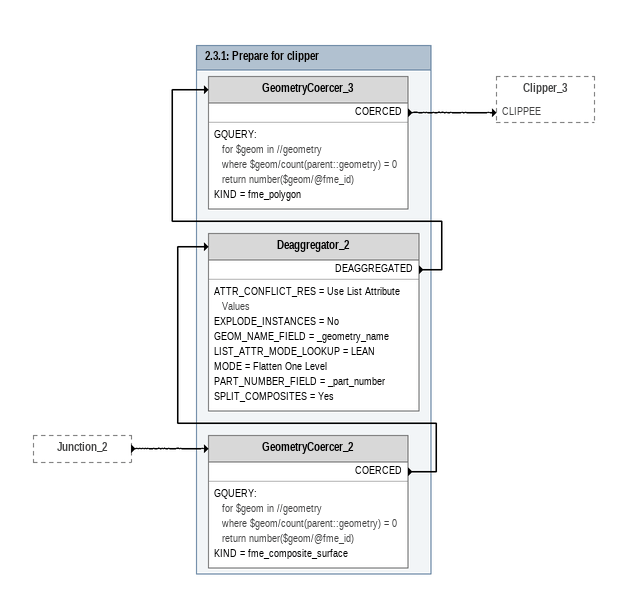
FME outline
Junction_2 [outside]
    -> GeometryCoercer_2

Bookmark: 2.3.1: Prepare for clipper
GeometryCoercer_2
    GQUERY:
      for $geom in //geometry
      where $geom/count(parent::geometry) = 0
      return number($geom/@fme_id)
    KIND = fme_composite_surface
    COERCED -> Deaggregator_2
Deaggregator_2
    ATTR_CONFLICT_RES = Use List Attribute Values
    EXPLODE_INSTANCES = No
    GEOM_NAME_FIELD = _geometry_name
    LIST_ATTR_MODE_LOOKUP = LEAN
    MODE = Flatten One Level
    PART_NUMBER_FIELD = _part_number
    SPLIT_COMPOSITES = Yes
    DEAGGREGATED -> GeometryCoercer_3
GeometryCoercer_3
    GQUERY:
      for $geom in //geometry
      where $geom/count(parent::geometry) = 0
      return number($geom/@fme_id)
    KIND = fme_polygon
    COERCED -> Clipper_3 [CLIPPEE]
